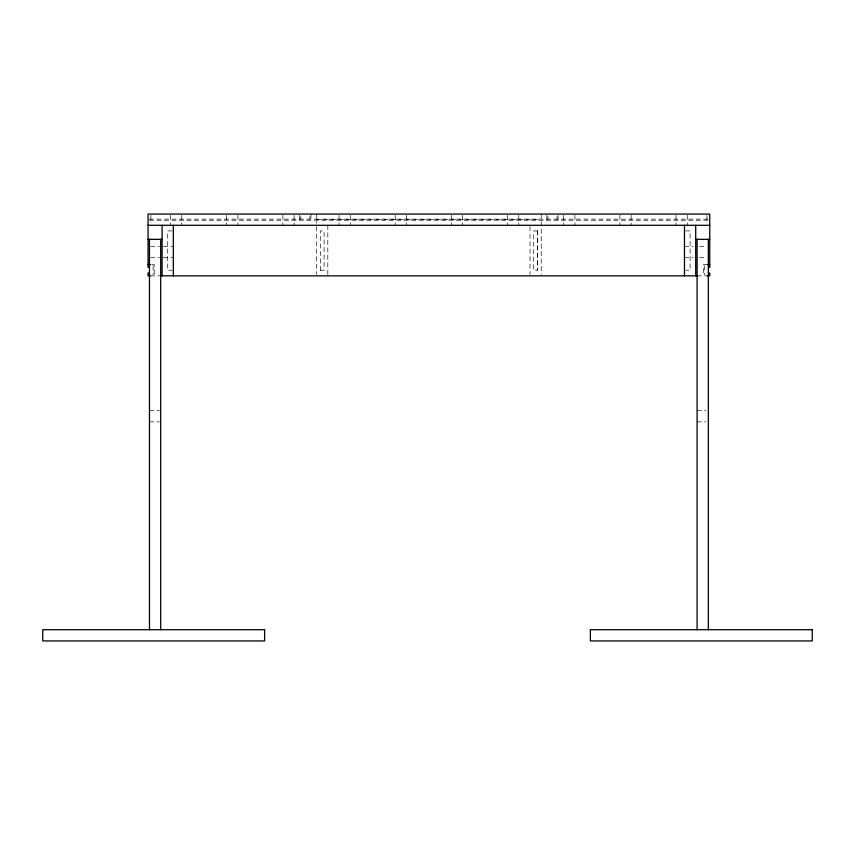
<?xml version="1.0" encoding="UTF-8"?>
<svg xmlns="http://www.w3.org/2000/svg" width="855" height="855" viewBox="0 0 855 855"><rect width="100%" height="100%" fill="white"/><g stroke="black" fill="none" stroke-linecap="round" stroke-linejoin="round"><path stroke-width="0.64" stroke-dasharray="4.28 3.21" d="M149.401 219.115L708.41 219.115M316.564 219.682L541.236 219.682M149.401 220.237L709.746 220.237M172.218 230.914L167.719 230.914L167.719 270.233L172.218 270.233M685.592 230.914L690.081 230.914L690.081 270.233L685.592 270.233M150.619 246.358L159.554 246.358M163.358 246.358L173.341 246.358M684.47 246.358L693.202 246.358M699.529 246.358L705.909 246.358M150.619 257.59L159.554 257.59M163.358 257.59L173.341 257.59M684.47 257.59L693.202 257.59M699.529 257.59L705.909 257.59M151.773 264.612L154.242 264.612L154.242 275.844M707.277 264.612L703.569 264.612L703.569 275.844M320.272 270.233L324.098 270.233L324.098 230.914L320.272 230.914L320.336 270.233M150.533 275.844L160.697 275.844M697.103 275.844L707.277 275.844M149.465 410.646L159.458 410.646M697.103 410.646L705.845 410.646M149.465 421.878L159.458 421.878M697.103 421.878L705.845 421.878M706.935 215.3L706.935 222.802M704.691 265.734L704.691 274.722M687.281 215.31L687.281 225.293M676.038 215.31L676.038 225.293M631.108 215.31L631.108 225.293M619.875 215.31L619.875 225.293M574.945 215.31L574.945 225.293M563.712 215.31L563.712 225.293M558.091 215.3L558.091 220.237M556.968 216.497L556.968 219.115M547.98 216.497L547.98 219.115M546.858 215.3L546.858 220.237M541.236 214.06L541.236 274.519M537.474 230.914L537.474 270.233M530.004 226.628L530.004 274.519M518.771 215.31L518.771 225.293M507.539 215.31L507.539 225.293M462.608 215.31L462.608 225.293M451.376 215.31L451.376 225.293M406.435 215.31L406.435 225.293M395.202 215.31L395.202 225.293M350.272 215.31L350.272 225.293M339.04 215.31L339.04 225.293M327.807 225.293L327.807 274.519M316.564 214.06L316.564 223.048M316.564 226.628L316.564 274.519M310.953 214.06L310.953 220.237M309.831 216.497L309.831 219.115M300.842 216.497L300.842 219.115M299.72 215.3L299.72 220.237M294.099 215.31L294.099 225.293M282.866 215.31L282.866 225.293M237.936 215.31L237.936 225.293M226.703 215.31L226.703 225.293M181.762 215.31L181.762 225.293M170.53 215.31L170.53 225.293M153.12 265.734L153.12 274.722M150.875 215.3L150.875 222.802M537.528 230.914L533.712 230.914L533.712 270.233L537.528 270.233L537.528 230.914"/><path stroke-width="1.28" d="M148.065 225.293L709.746 225.293M148.065 239.336L162.108 239.336M695.703 239.336L709.746 239.336M148.065 264.612L150.533 264.612M707.277 264.612L709.746 264.612M150.533 275.844L148.065 275.844L148.065 273.034L149.187 273.034L149.187 274.722M160.697 275.844L697.103 275.844M707.277 275.844L709.746 275.844L709.746 273.034L708.624 273.034L708.624 274.722M708.624 265.734L708.624 267.423L709.746 267.423L709.746 214.06L148.065 214.06L148.065 267.423L149.187 267.423L149.187 265.734M708.335 239.336L708.335 629.708M697.103 239.336L697.103 629.708M695.703 225.293L695.703 275.844M684.47 225.293L684.47 275.844M173.341 225.293L173.341 275.844M162.108 225.293L162.108 275.844M160.697 239.336L160.697 629.708M149.465 239.336L149.465 629.708M264.612 629.708L42.75 629.708L42.75 640.94L264.612 640.94L264.612 629.708M812.25 629.708L590.388 629.708L590.388 640.94L812.25 640.94L812.25 629.708"/></g></svg>
